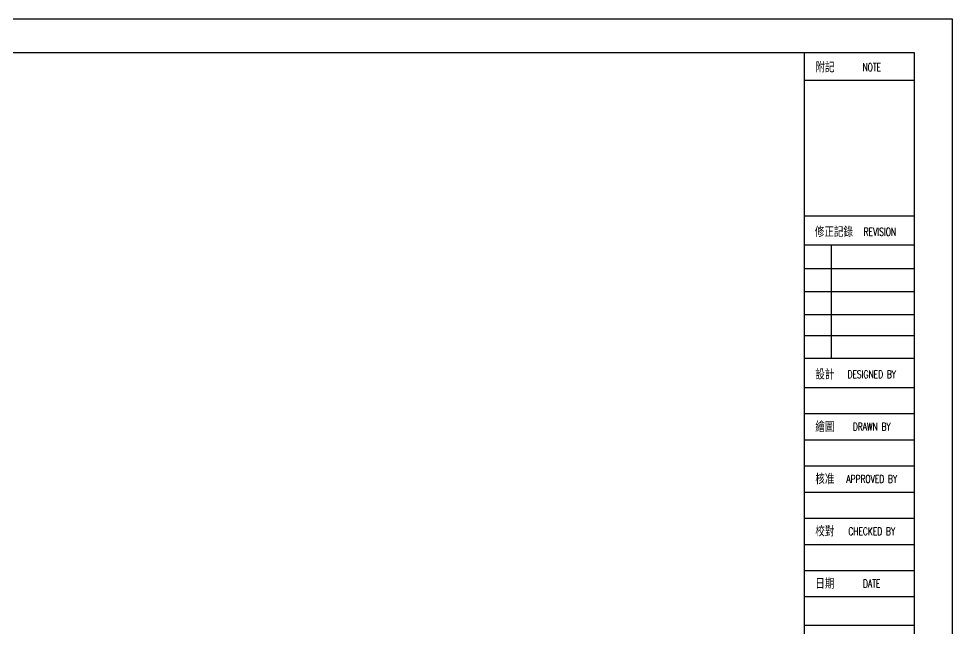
# Model space of a CAD drawing. Header units: millimetres. Extents: x 98197 to 106565, y 53890 to 60222.
# Drawn here: x 102690 to 106262, y 57209 to 59540 of the extents above; entities that cross this region are included whole.
import ezdxf
from ezdxf.enums import TextEntityAlignment as Align

# ---------------------------------------------------------------- set-up
doc = ezdxf.new("R2010")
doc.units = ezdxf.units.MM
doc.header["$LTSCALE"] = 50
doc.header["$MEASUREMENT"] = 0
doc.layers.get('0').update_dxf_attribs({"color": 8, "linetype": 'CONTINUOUS'})
doc.styles.add('BORDTXT', font='SIMPLEX.shx', dxfattribs={"bigfont": 'chineset.shx'})

msp = doc.modelspace()

# ---------------------------------------------------------------- linework, layer by layer
at = {"color": 7, "linetype": 'Continuous'}
for p, q in [((98196.562, 59539.77), (106261.562, 59539.77)), ((106261.562, 59539.77), (106261.562, 53889.77))]:
    msp.add_line(p, q, dxfattribs=at)
at = {"color": 4, "linetype": 'Continuous'}
for p, q in [((106116.562, 59409.77), (98331.562, 59409.77)), ((105696.562, 53999.77), (105696.562, 59409.77)), ((106116.562, 53999.77), (106116.562, 59409.77))]:
    msp.add_line(p, q, dxfattribs=at)
at = {"color": 3, "linetype": 'Continuous'}
for p, q in [((105696.562, 59304.126), (106116.562, 59304.126)), ((106116.562, 58784.77), (105696.562, 58784.77)), ((105696.562, 58674.77), (106116.562, 58674.77)), ((105798.145, 58674.77), (105798.145, 58239.77)), ((105696.562, 58584.663), (106116.562, 58584.663)), ((105696.562, 58496.867), (106116.562, 58496.867)), ((105696.562, 58409.071), (106116.562, 58409.071)), ((105696.562, 58328.207), (106116.562, 58328.207)), ((106116.562, 58239.77), (105696.562, 58239.77)), ((105696.562, 58129.77), (106116.562, 58129.77)), ((105696.562, 58029.77), (106116.562, 58029.77)), ((105696.562, 57929.77), (106116.562, 57929.77)), ((105696.562, 57829.77), (106116.562, 57829.77)), ((105696.562, 57729.77), (106116.562, 57729.77)), ((105696.562, 57629.77), (106116.562, 57629.77)), ((105696.562, 57529.77), (106116.562, 57529.77)), ((105696.562, 57429.77), (106116.562, 57429.77)), ((105696.562, 57329.77), (106116.562, 57329.77)), ((106116.562, 57219.77), (105696.562, 57219.77))]:
    msp.add_line(p, q, dxfattribs=at)

# ---------------------------------------------------------------- texts
at = {"color": 3, "linetype": 'Continuous', "style": 'BORDTXT', "width": 0.7}
for s, height, p in [('附記', 40, (105774.562, 59354.126)), ('NOTE', 30, (105953.409, 59354.126)), ('修正記錄', 40, (105808.825, 58724.77)), ('REVISION', 30, (105984.624, 58724.77)), ('設計', 40, (105773.977, 58179.77)), ('DESIGNED BY', 30, (105953.409, 58179.77)), ('繪圖', 40, (105773.977, 57979.77)), ('DRAWN BY', 30, (105953.409, 57979.77)), ('核准', 40, (105773.977, 57779.77)), ('APPROVED BY', 30, (105953.409, 57779.77)), ('校對', 40, (105773.977, 57579.77)), ('CHECKED BY', 30, (105953.409, 57579.77)), ('日期', 40, (105773.977, 57379.77)), ('DATE', 30, (105953.409, 57379.77))]:
    msp.add_text(s, height=height, dxfattribs=at).set_placement(p, align=Align.MIDDLE_CENTER)

doc.saveas('drawing.dxf')
